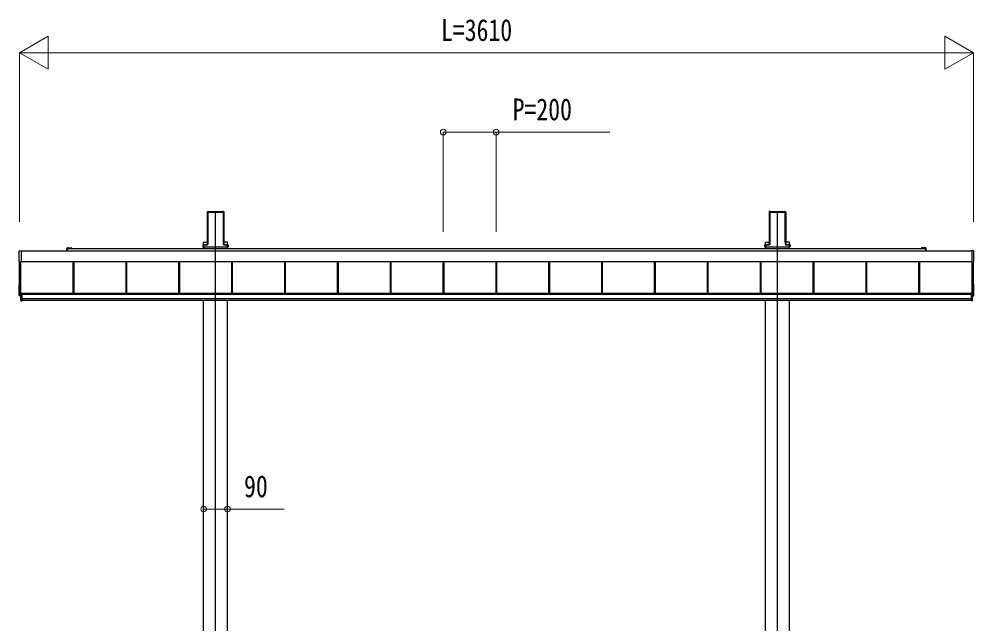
# Model space of a CAD drawing. Units: millimetres, scale not verified. Extents: x -10512 to 10512, y -7425 to 7425.
# Drawn here: x -2731 to 882, y -2486 to -199 of the extents above; entities that cross this region are included whole.
import ezdxf
from ezdxf.enums import TextEntityAlignment as Align

# ---------------------------------------------------------------- set-up
doc = ezdxf.new("R2010")
doc.units = ezdxf.units.MM
doc.header["$LTSCALE"] = 30
doc.layers.add('0-3_YKK_12', color=2, linetype='Continuous')
doc.layers.add('0-4_YKK_A1', color=4, linetype='Continuous')
doc.layers.add('0-5_YKK_D', color=6, linetype='Continuous', lineweight=18)
doc.styles.add('ＭＳ ゴシック', font='')
doc.styles.get('ＭＳ ゴシック').set_extended_font_data('MS Gothic')

msp = doc.modelspace()

# ---------------------------------------------------------------- linework, layer by layer
at = {"layer": '0-3_YKK_12'}
for p, q in [((-1987.59, -4212.5), (-1987.59, -927.05)), ((138.41, -4212.5), (138.41, -927.05))]:
    msp.add_line(p, q, dxfattribs=at)
at = {"layer": '0-4_YKK_A1'}
for p, q in [((-2018.84, -932.4), (-2018.84, -1049.08)), ((-2018.48, -926.55), (-2018.83, -932.05)), ((-2018.04, -927.02), (-2018.48, -926.55)), ((-2017.98, -926.09), (-2015.94, -926.09)), ((-2017.98, -926.09), (-2017.54, -926.55)), ((-2017.96, -1043.02), (-2017.96, -927.9)), ((-2017.47, -927.58), (-2017.47, -1042.7)), ((-2015.63, -926.41), (-2015.94, -926.09)), ((-2015.63, -926.41), (-1959.55, -926.41)), ((-2015.09, -929.55), (-1960.09, -929.55)), ((-2015.09, -1050.91), (-2015.09, -929.55)), ((-1959.55, -926.41), (-1959.24, -926.09)), ((-1959.24, -926.09), (-1957.2, -926.09)), ((-1957.72, -1042.7), (-1957.72, -927.58)), ((-1957.64, -926.55), (-1957.2, -926.09)), ((-1957.22, -927.9), (-1957.22, -1043.02)), ((-1956.7, -926.55), (-1957.14, -927.02)), ((-1956.7, -926.55), (-1956.36, -932.05)), ((-1956.34, -932.4), (-1956.34, -1049.08)), ((107.16, -932.4), (107.16, -1049.08)), ((107.52, -926.55), (107.17, -932.05)), ((107.96, -927.02), (107.52, -926.55)), ((108.02, -926.09), (110.06, -926.09)), ((108.02, -926.09), (108.46, -926.55)), ((108.04, -1043.02), (108.04, -927.9)), ((108.53, -927.58), (108.53, -1042.7)), ((110.37, -926.41), (110.06, -926.09)), ((110.37, -926.41), (166.45, -926.41)), ((110.91, -929.55), (165.91, -929.55)), ((110.91, -1050.91), (110.91, -929.55)), ((166.45, -926.41), (166.76, -926.09)), ((166.76, -926.09), (168.8, -926.09)), ((168.28, -1042.7), (168.28, -927.58)), ((168.36, -926.55), (168.8, -926.09)), ((168.78, -927.9), (168.78, -1043.02)), ((169.3, -926.55), (168.86, -927.02)), ((169.3, -926.55), (169.64, -932.05)), ((169.66, -932.4), (169.66, -1049.08)), ((-2032.79, -1042.64), (-2018.84, -1042.64)), ((-2032.79, -1051.98), (-2032.79, -1042.64)), ((-2018.43, -1051.59), (-2018.05, -1045.5)), ((-2017.56, -1045.53), (-2017.93, -1051.62)), ((-1957.25, -1051.62), (-1957.63, -1045.53)), ((-1957.13, -1045.5), (-1956.75, -1051.59)), ((-1942.39, -1042.64), (-1956.34, -1042.64)), ((-1942.39, -1051.98), (-1942.39, -1042.64)), ((93.21, -1042.64), (107.16, -1042.64)), ((93.21, -1051.98), (93.21, -1042.64)), ((107.57, -1051.59), (107.95, -1045.5)), ((108.44, -1045.53), (108.07, -1051.62)), ((168.75, -1051.62), (168.37, -1045.53)), ((168.87, -1045.5), (169.25, -1051.59)), ((183.61, -1042.64), (169.66, -1042.64)), ((183.61, -1051.98), (183.61, -1042.64)), ((-2731.09, -1116.41), (-2731.09, -1075.39)), ((-2723.09, -1075.97), (873.91, -1075.97)), ((-2550.09, -1075.97), (-2550.09, -1066)), ((-2547.59, -1063.5), (-2540.05, -1063.5)), ((-2547.59, -1066), (684.66, -1066)), ((-2547.59, -1066.3), (-2547.59, -1075.97)), ((-2533.84, -1066), (-2547.29, -1066)), ((-2539.13, -1063.5), (-2533.84, -1063.5)), ((-2035.46, -1059.82), (-2035.46, -1060.32)), ((-2035.46, -1060.32), (-2035, -1060.32)), ((-2035, -1059.82), (-2035, -1052.94)), ((-2033, -1059.82), (-2035, -1059.82)), ((-2033, -1060.32), (-2035, -1060.32)), ((-2034.99, -1059.82), (-2034.99, -1060.32)), ((-2034.96, -1051.98), (-2019.95, -1051.98)), ((-2033, -1053.03), (-2033, -1059.82)), ((-2019.43, -1053.03), (-2033, -1053.03)), ((-2033, -1059.82), (-1942.18, -1059.82)), ((-2033, -1059.82), (-2033, -1060.32)), ((-2033, -1060.32), (-1942.18, -1060.32)), ((-2032.79, -1066), (-2032.79, -1060.32)), ((-2032.59, -1060.32), (-2032.59, -1066)), ((-2031.59, -1059.98), (-1943.59, -1059.98)), ((-2018.86, -1049.43), (-2018.95, -1051.04)), ((-1956.33, -1049.43), (-1956.23, -1051.04)), ((-1955.76, -1052.53), (-1942.18, -1052.53)), ((-1942.18, -1053.03), (-1955.76, -1053.03)), ((-1955.23, -1051.98), (-1940.22, -1051.98)), ((-1942.59, -1060.32), (-1942.59, -1066)), ((-1942.39, -1066), (-1942.39, -1060.32)), ((-1942.18, -1052.53), (-1942.18, -1053.03)), ((-1942.18, -1059.82), (-1942.18, -1053.03)), ((-1940.19, -1059.82), (-1942.18, -1059.82)), ((-1942.18, -1059.82), (-1942.18, -1060.32)), ((-1940.19, -1060.32), (-1942.18, -1060.32)), ((-1940.19, -1052.94), (-1940.19, -1059.82)), ((-1940.19, -1059.82), (-1940.19, -1060.32)), ((-1939.72, -1060.32), (-1940.19, -1060.32)), ((-1939.72, -1059.82), (-1939.72, -1060.32)), ((90.54, -1059.82), (90.54, -1060.32)), ((90.54, -1060.32), (91, -1060.32)), ((91, -1059.82), (91, -1052.94)), ((93, -1059.82), (91, -1059.82)), ((93, -1060.32), (91, -1060.32)), ((91.01, -1059.82), (91.01, -1060.32)), ((91.04, -1051.98), (106.05, -1051.98)), ((93, -1053.03), (93, -1059.82)), ((106.57, -1053.03), (93, -1053.03)), ((93, -1059.82), (183.82, -1059.82)), ((93, -1059.82), (93, -1060.32)), ((93, -1060.32), (183.82, -1060.32)), ((93.21, -1066), (93.21, -1060.32)), ((93.41, -1060.32), (93.41, -1066)), ((94.41, -1059.98), (182.41, -1059.98)), ((107.14, -1049.43), (107.05, -1051.04)), ((169.67, -1049.43), (169.77, -1051.04)), ((170.24, -1052.53), (183.82, -1052.53)), ((183.82, -1053.03), (170.24, -1053.03)), ((170.77, -1051.98), (185.78, -1051.98)), ((183.41, -1060.32), (183.41, -1066)), ((183.61, -1066), (183.61, -1060.32)), ((183.82, -1052.53), (183.82, -1053.03)), ((183.82, -1059.82), (183.82, -1053.03)), ((185.81, -1059.82), (183.82, -1059.82)), ((183.82, -1059.82), (183.82, -1060.32)), ((185.81, -1060.32), (183.82, -1060.32)), ((185.81, -1052.94), (185.81, -1059.82)), ((185.81, -1059.82), (185.81, -1060.32)), ((186.28, -1060.32), (185.81, -1060.32)), ((186.28, -1059.82), (186.28, -1060.32)), ((689.95, -1063.5), (684.66, -1063.5)), ((684.66, -1066), (698.11, -1066)), ((698.41, -1063.5), (690.87, -1063.5)), ((698.41, -1066.3), (698.41, -1075.97)), ((700.91, -1075.97), (700.91, -1066)), ((881.91, -1116.41), (881.91, -1075.39)), ((-2723.09, -1117.68), (-2730.62, -1117.22)), ((-2729.59, -1244.44), (-2729.59, -1117.28)), ((-2724.59, -1262.47), (-2724.59, -1117.59)), ((-2723.09, -1115.92), (873.91, -1115.92)), ((-2723.09, -1116.15), (873.91, -1116.15)), ((-2723.09, -1117.18), (-2723.09, -1117.68)), ((-2526.09, -1235.2), (-2526.09, -1116.15)), ((-2525.69, -1235.2), (-2525.69, -1116.15)), ((-2523.09, -1235.2), (-2523.09, -1116.15)), ((-2326.09, -1235.2), (-2326.09, -1116.15)), ((-2323.49, -1235.2), (-2323.49, -1116.15)), ((-2323.09, -1235.2), (-2323.09, -1116.15)), ((-2126.09, -1235.2), (-2126.09, -1116.15)), ((-2123.49, -1235.2), (-2123.49, -1116.15)), ((-2123.09, -1235.2), (-2123.09, -1116.15)), ((-1926.09, -1235.2), (-1926.09, -1116.15)), ((-1923.49, -1235.2), (-1923.49, -1116.15)), ((-1923.09, -1235.2), (-1923.09, -1116.15)), ((-1726.09, -1235.2), (-1726.09, -1116.15)), ((-1723.49, -1235.2), (-1723.49, -1116.15)), ((-1723.09, -1235.2), (-1723.09, -1116.15)), ((-1526.09, -1235.2), (-1526.09, -1116.15)), ((-1523.49, -1235.2), (-1523.49, -1116.15)), ((-1523.09, -1235.2), (-1523.09, -1116.15)), ((-1326.09, -1235.2), (-1326.09, -1116.15)), ((-1323.49, -1235.2), (-1323.49, -1116.15)), ((-1323.09, -1235.2), (-1323.09, -1116.15)), ((-1126.09, -1235.2), (-1126.09, -1116.15)), ((-1123.49, -1235.2), (-1123.49, -1116.15)), ((-1123.09, -1235.2), (-1123.09, -1116.15)), ((-926.09, -1235.2), (-926.09, -1116.15)), ((-923.49, -1235.2), (-923.49, -1116.15)), ((-923.09, -1235.2), (-923.09, -1116.15)), ((-726.09, -1235.2), (-726.09, -1116.15)), ((-723.49, -1235.2), (-723.49, -1116.15)), ((-723.09, -1235.2), (-723.09, -1116.15)), ((-526.09, -1235.2), (-526.09, -1116.15)), ((-523.49, -1235.2), (-523.49, -1116.15)), ((-523.09, -1235.2), (-523.09, -1116.15)), ((-326.09, -1235.2), (-326.09, -1116.15)), ((-323.49, -1235.2), (-323.49, -1116.15)), ((-323.09, -1235.2), (-323.09, -1116.15)), ((-126.09, -1235.2), (-126.09, -1116.15)), ((-123.49, -1235.2), (-123.49, -1116.15)), ((-123.09, -1235.2), (-123.09, -1116.15)), ((73.91, -1235.2), (73.91, -1116.15)), ((76.51, -1235.2), (76.51, -1116.15)), ((76.91, -1235.2), (76.91, -1116.15)), ((273.91, -1235.2), (273.91, -1116.15)), ((276.51, -1235.2), (276.51, -1116.15)), ((276.91, -1235.2), (276.91, -1116.15)), ((473.91, -1235.2), (473.91, -1116.15)), ((476.51, -1235.2), (476.51, -1116.15)), ((476.91, -1235.2), (476.91, -1116.15)), ((673.91, -1235.2), (673.91, -1116.15)), ((676.51, -1235.2), (676.51, -1116.15)), ((676.91, -1235.2), (676.91, -1116.15)), ((873.91, -1117.18), (873.91, -1117.68)), ((873.91, -1117.68), (881.44, -1117.22)), ((875.41, -1262.47), (875.41, -1117.59)), ((880.41, -1244.44), (880.41, -1117.28)), ((-2731.09, -1244.82), (-2731.09, -1203.79)), ((-2730.62, -1203.3), (-2729.59, -1203.23)), ((881.44, -1203.3), (880.41, -1203.23)), ((881.91, -1244.82), (881.91, -1203.79)), ((-2724.59, -1245.99), (-2730.62, -1245.62)), ((-2729.59, -1244.44), (-2724.59, -1244.44)), ((-2724.59, -1234.94), (-2721.09, -1234.94)), ((-2721.09, -1257.38), (-2724.59, -1257.38)), ((-2724.59, -1263.99), (-2721.09, -1263.99)), ((-2721.09, -1235.2), (871.91, -1235.2)), ((-2721.09, -1237.21), (871.91, -1237.21)), ((-2721.09, -1239.01), (871.91, -1239.01)), ((-2721.09, -1239.01), (871.91, -1239.01)), ((-2721.09, -1255.98), (871.91, -1255.98)), ((-2721.09, -1262.47), (871.91, -1262.47)), ((-2032.79, -4012.5), (-2032.79, -1262.47)), ((-1942.39, -4012.5), (-1942.39, -1262.47)), ((93.21, -4012.5), (93.21, -1262.47)), ((183.61, -4012.5), (183.61, -1262.47)), ((875.41, -1234.94), (871.91, -1234.94)), ((875.41, -1257.38), (871.91, -1257.38)), ((875.41, -1263.99), (871.91, -1263.99)), ((880.41, -1244.44), (875.41, -1244.44)), ((875.41, -1245.99), (881.44, -1245.62))]:
    msp.add_line(p, q, dxfattribs=at)
for points in [[(-2730.62, -1074.89), (-2723.09, -1074.43), (-2723.09, -1074.93), (-2723.09, -1117.18)], [(-2035.46, -1052.48), (-2035.46, -1059.82), (-2035, -1059.82)], [(-2033, -1053.03), (-2033, -1052.53), (-2019.43, -1052.53)], [(-1939.72, -1052.48), (-1939.72, -1059.82), (-1940.19, -1059.82)], [(90.54, -1052.48), (90.54, -1059.82), (91, -1059.82)], [(93, -1053.03), (93, -1052.53), (106.57, -1052.53)], [(186.28, -1052.48), (186.28, -1059.82), (185.81, -1059.82)], [(881.44, -1074.89), (873.91, -1074.43), (873.91, -1074.93), (873.91, -1117.18)], [(-2724.59, -1234.94), (-2724.59, -1257.38), (-2724.59, -1263.99)], [(-2721.59, -1234.94), (-2721.59, -1257.38), (-2721.59, -1263.99)], [(-2721.09, -1234.94), (-2721.09, -1257.38), (-2721.09, -1263.99)], [(871.91, -1234.94), (871.91, -1257.38), (871.91, -1263.99)], [(872.41, -1234.94), (872.41, -1257.38), (872.41, -1263.99)], [(875.41, -1234.94), (875.41, -1257.38), (875.41, -1263.99)]]:
    msp.add_lwpolyline(points, dxfattribs=at)
for centre, radius, start, end in [((-2730.6, -1075.39), 0.497, 93.16944, 179.94772), ((-2547.59, -1066), 2.5, 90, 180), ((-2547.29, -1066.3), 0.3, 90, 180), ((-2540.05, -1063.7), 0.2, 23.57818, 90), ((-2539.59, -1063.5), 0.3, 203.57818, 336.42182), ((-2539.13, -1063.7), 0.2, 90, 156.42182), ((-2533.84, -1064.75), 1.25, 270, 90), ((-2034.5, -1052.94), 0.501, 90.24971, 179.75029), ((-1940.69, -1052.94), 0.501, 0.24971, 89.75029), ((91.5, -1052.94), 0.501, 90.24971, 179.75029), ((185.31, -1052.94), 0.501, 0.24971, 89.75029), ((684.66, -1064.75), 1.25, 90, 270), ((689.95, -1063.7), 0.2, 23.57818, 90), ((690.41, -1063.5), 0.3, 203.57818, 336.42182), ((690.87, -1063.7), 0.2, 90, 156.42182), ((698.11, -1066.3), 0.3, 0, 90), ((698.41, -1066), 2.5, 0, 90), ((881.41, -1075.39), 0.497, 0.05228, 86.83056), ((-2730.22, -1116.45), 0.873, 177.74142, 242.53793), ((881.04, -1116.45), 0.873, 297.46207, 2.25858), ((-2730.6, -1203.79), 0.497, 93.16944, 179.94772), ((881.41, -1203.79), 0.497, 0.05228, 86.83056), ((-2730.22, -1244.85), 0.873, 177.74142, 242.53793), ((881.04, -1244.85), 0.873, 297.46207, 2.25858)]:
    msp.add_arc(centre, radius, start, end, dxfattribs=at)
for centre, major_axis, ratio, start_param, end_param in [((-2018.8, -932.05), (0.031, 0.5), 0.061627, 1.5746234, 2.3600215), ((-2017.98, -926.59), (0.346, -0.364), 0.996462, 2.3838095, 3.8892836), ((-2018.27, -930.05), (0.22, 3.04), 0.070684, 5.5043854, 6.2286971), ((-2017.77, -930.08), (0.22, 3.54), 0.060877, 5.5025319, 6.2268436), ((-1957.41, -930.08), (-0.22, 3.54), 0.060877, 0.0563417, 0.7806534), ((-1956.92, -930.05), (-0.22, 3.04), 0.070684, 0.0544883, 0.7787999), ((-1957.2, -926.59), (-0.346, -0.364), 0.996462, 2.3939017, 3.8993758), ((-1956.39, -932.05), (-0.031, 0.5), 0.061627, 3.9231638, 4.7085619), ((107.2, -932.05), (0.031, 0.5), 0.061627, 1.5746234, 2.3600215), ((108.02, -926.59), (0.346, -0.364), 0.996462, 2.3838095, 3.8892836), ((107.73, -930.05), (0.22, 3.04), 0.070684, 5.5043854, 6.2286971), ((108.23, -930.08), (0.22, 3.54), 0.060877, 5.5025319, 6.2268436), ((168.59, -930.08), (-0.22, 3.54), 0.060877, 0.0563417, 0.7806534), ((169.08, -930.05), (-0.22, 3.04), 0.070684, 0.0544883, 0.7787999), ((168.8, -926.59), (-0.346, -0.364), 0.996462, 2.3939017, 3.8993758), ((169.61, -932.05), (-0.031, 0.5), 0.061627, 3.9231638, 4.7085619), ((-2018.27, -1045.5), (0.22, 3.5), 0.061627, 4.716216, 5.5016142), ((-2017.77, -1045.53), (0.22, 4), 0.053972, 4.7153191, 5.5007173), ((-1957.41, -1045.53), (-0.22, 4), 0.053972, 0.782468, 1.5678662), ((-1956.91, -1045.5), (-0.22, 3.5), 0.061627, 0.7815711, 1.5669693), ((107.73, -1045.5), (0.22, 3.5), 0.061627, 4.716216, 5.5016142), ((108.23, -1045.53), (0.22, 4), 0.053972, 4.7153191, 5.5007173), ((168.59, -1045.53), (-0.22, 4), 0.053972, 0.782468, 1.5678662), ((169.09, -1045.5), (-0.22, 3.5), 0.061627, 0.7815711, 1.5669693), ((-2034.96, -1052.48), (0.355, -0.355), 0.99628, 2.358058, 3.9251274), ((-2033, -1052.94), (2, 0), 0.045872, 3.2026792, 4.712389), ((-2033, -1052.44), (1.5, 0), 0.061163, 3.2026792, 4.712389), ((-2019.95, -1050.98), (0.691, -0.728), 0.996462, 5.5254021, 7.0308762), ((-2019.43, -1051.53), (-0.693, 0.73), 0.992955, 2.3838095, 3.8892836), ((-2019.43, -1051.53), (1.04, -1.09), 0.996462, 5.5254021, 7.0308762), ((-2018.89, -1049.43), (0.031, 0.5), 0.061627, 4.716216, 5.5016142), ((-1955.75, -1051.53), (-1.04, -1.09), 0.996462, 5.5354944, 7.0409685), ((-1955.75, -1051.53), (0.693, 0.73), 0.992955, 2.3939017, 3.8993758), ((-1956.3, -1049.43), (-0.031, 0.5), 0.061627, 0.7815711, 1.5669693), ((-1955.23, -1050.98), (-0.691, -0.728), 0.996462, 5.5354944, 7.0409685), ((-1942.18, -1052.44), (1.5, 0), 0.061163, 4.712389, 6.2220988), ((-1942.18, -1052.94), (2, 0), 0.045872, 4.712389, 6.2220988), ((-1940.22, -1052.48), (-0.355, -0.355), 0.99628, 2.358058, 3.9251274), ((91.04, -1052.48), (0.355, -0.355), 0.99628, 2.358058, 3.9251274), ((93, -1052.94), (2, 0), 0.045872, 3.2026792, 4.712389), ((93, -1052.44), (1.5, 0), 0.061163, 3.2026792, 4.712389), ((106.05, -1050.98), (0.691, -0.728), 0.996462, 5.5254021, 7.0308762), ((106.57, -1051.53), (-0.693, 0.73), 0.992955, 2.3838095, 3.8892836), ((106.57, -1051.53), (1.04, -1.09), 0.996462, 5.5254021, 7.0308762), ((107.11, -1049.43), (0.031, 0.5), 0.061627, 4.716216, 5.5016142), ((170.25, -1051.53), (-1.04, -1.09), 0.996462, 5.5354944, 7.0409685), ((170.25, -1051.53), (0.693, 0.73), 0.992955, 2.3939017, 3.8993758), ((169.7, -1049.43), (-0.031, 0.5), 0.061627, 0.7815711, 1.5669693), ((170.77, -1050.98), (-0.691, -0.728), 0.996462, 5.5354944, 7.0409685), ((183.82, -1052.44), (1.5, 0), 0.061163, 4.712389, 6.2220988), ((183.82, -1052.94), (2, 0), 0.045872, 4.712389, 6.2220988), ((185.78, -1052.48), (-0.355, -0.355), 0.99628, 2.358058, 3.9251274)]:
    msp.add_ellipse(centre, major_axis=major_axis, ratio=ratio, start_param=start_param, end_param=end_param, dxfattribs=at)
at = {"layer": '0-5_YKK_D', "color": 1}
for p, q in [((-2729.59, -326.41), (-2621.34, -263.91)), ((-2621.34, -388.91), (-2621.34, -263.91)), ((880.41, -326.41), (772.15, -263.91)), ((772.15, -263.91), (772.15, -388.91)), ((-2729.59, -966), (-2729.59, -325.41)), ((-2729.59, -326.41), (-2621.34, -388.91)), ((-2729.59, -326.41), (-2513.09, -326.41)), ((755.41, -326.41), (-2604.59, -326.41)), ((880.41, -326.41), (663.9, -326.41)), ((880.41, -326.41), (772.15, -388.91)), ((880.41, -966), (880.41, -325.41))]:
    msp.add_line(p, q, dxfattribs=at)
at = {"layer": '0-5_YKK_D'}
for p, q in [((-1126.09, -1003.51), (-1126.09, -625.41)), ((-926.09, -1003.51), (-926.09, -625.41))]:
    msp.add_line(p, q, dxfattribs=at)
for points in [[(-1126.09, -626.41), (-926.09, -626.41), (-495.59, -626.41)], [(-2032.79, -2051.87), (-1942.39, -2051.87), (-1727.89, -2051.87)]]:
    msp.add_lwpolyline(points, dxfattribs=at)
for centre in [(-1126.09, -626.41), (-926.09, -626.41), (-2032.79, -2051.87), (-1942.39, -2051.87)]:
    msp.add_circle(centre, 10.62, dxfattribs=at)

# ---------------------------------------------------------------- texts
at = {"layer": '0-5_YKK_D', "color": 1, "style": 'ＭＳ ゴシック', "width": 0.8}
msp.add_text('L=3610', height=82.48, dxfattribs=at).set_placement((-1134.59, -306.41), align=Align.BOTTOM_LEFT)
at = {"layer": '0-5_YKK_D', "style": 'ＭＳ ゴシック', "width": 0.8}
for s, p in [('P=200', (-863.59, -606.41)), ('90', (-1879.89, -2031.87))]:
    msp.add_text(s, height=82.48, dxfattribs=at).set_placement(p, align=Align.BOTTOM_LEFT)

doc.saveas('drawing.dxf')
